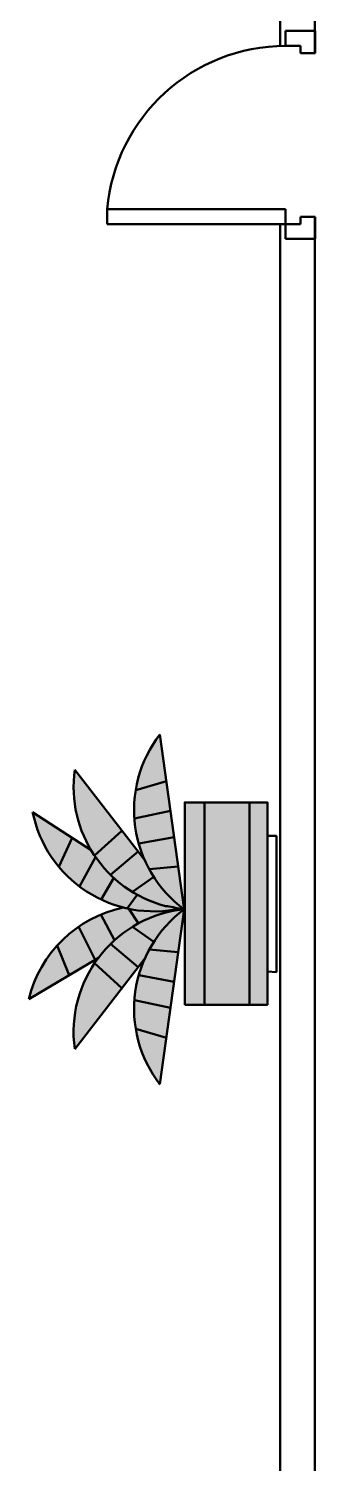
# Model space of a CAD drawing. Header units: feet. Extents: x 9 to 183943, y 42 to 62180.
# Drawn here: x 14720.8 to 14770.1, y 40925.8 to 41172.7 of the extents above; entities that cross this region are included whole.
import ezdxf

# ---------------------------------------------------------------- set-up
doc = ezdxf.new("R2010")
doc.units = ezdxf.units.FT
doc.header["$LTSCALE"] = 2.5
doc.header["$MEASUREMENT"] = 0
doc.layers.add('1', color=7, linetype='Continuous', lineweight=50)
doc.layers.add('3', color=7, linetype='Continuous', lineweight=30)

msp = doc.modelspace()

# ---------------------------------------------------------------- hatches: boundary and pattern name
at = {"layer": '3', "transparency": 33554559}
h = msp.add_hatch(color=256, dxfattribs=at)
h.dxf.hatch_style = 1
h.set_gradient(color1=(0, 255, 0), color2=(0, 255, 0), tint=1)
h.paths.add_polyline_path([(14739.17, 41000.55, 0.124616), (14743.34, 40990.99), (14744.45, 40999.01)])
h.paths.add_polyline_path([(14738.94, 41005.47, 0.058132), (14739.17, 41000.55), (14744.45, 40999.01), (14745.16, 41004.13)])
h.paths.add_polyline_path([(14739.69, 41009.76, 0.05132), (14738.94, 41005.47), (14745.16, 41004.13), (14745.79, 41008.65)])
h.paths.add_polyline_path([(14741.48, 41014.17, 0.056168), (14739.69, 41009.76), (14745.79, 41008.65), (14746.49, 41013.72)])
h.paths.add_polyline_path([(14741.48, 41014.17), (14746.49, 41013.72), (14747.52, 41021.1), (14746.95, 41020.66, 0.100904)])
h.paths.add_polyline_path([(14738.6, 41018.1), (14742.28, 41015.52, -0.090689), (14747.52, 41021.1, -0.007), (14746.93, 41021.17), (14746.69, 41021.02, 0.102151)])
h.paths.add_polyline_path([(14738.6, 41018.1, 0.056168), (14734.85, 41015.17), (14739.59, 41011.16), (14740.72, 41012.62, -0.038933), (14742.28, 41015.52)])
h.paths.add_polyline_path([(14734.85, 41015.17, 0.05132), (14732.07, 41011.82), (14736.8, 41007.56), (14739.59, 41011.16)])
h.paths.add_polyline_path([(14732.07, 41011.82, 0.058132), (14729.82, 41007.44), (14733.63, 41003.48), (14736.8, 41007.56)])
h.paths.add_polyline_path([(14729.82, 41007.44, 0.124616), (14728.68, 40997.07), (14733.63, 41003.48)])
h.paths.add_polyline_path([(14725.64, 41014.89, 0.124616), (14720.76, 41005.67), (14727.73, 41009.79)])
h.paths.add_polyline_path([(14725.64, 41014.89), (14727.73, 41009.79), (14732.17, 41012.43), (14729.35, 41018.13, 0.058132)])
h.paths.add_polyline_path([(14729.35, 41018.13), (14732.17, 41012.43), (14732.74, 41012.77, -0.048661), (14735.53, 41015.81), (14733.17, 41020.22, 0.05132)])
h.paths.add_polyline_path([(14733.17, 41020.22), (14735.53, 41015.81, -0.059131), (14739.63, 41018.69), (14737.97, 41021.2, -0.011737), (14737, 41021.42, 0.047396)])
h.paths.add_polyline_path([(14737.97, 41021.2), (14739.63, 41018.69, -0.088137), (14746.69, 41021.02), (14746.91, 41021.16, 0.002761), (14746.69, 41021.22, -0.103591)])
h.paths.add_polyline_path([(14739.44, 41023.63), (14737.72, 41021.25, 0.106611), (14746.69, 41021.22, 0.028748), (14744.29, 41021.69, -0.061754)])
h.paths.add_polyline_path([(14735.42, 41026.51), (14733.22, 41022.78, 0.056168), (14737.72, 41021.25), (14739.44, 41023.63, -0.058463)])
h.paths.add_polyline_path([(14728.23, 41033.43), (14725.93, 41028.43, 0.058132), (14729.49, 41025.03), (14732.27, 41030.1, -0.016797), (14731.5, 41031.3)])
h.paths.add_polyline_path([(14729.49, 41025.03, 0.05132), (14733.22, 41022.78), (14735.42, 41026.51, -0.056474), (14732.27, 41030.1)])
h.paths.add_polyline_path([(14721.44, 41037.85, 0.124616), (14725.93, 41028.43), (14728.23, 41033.43)])
h.paths.add_polyline_path([(14728.69, 41045.14, 0.184402), (14732.08, 41030.39), (14736.8, 41034.65)])
h.paths.add_polyline_path([(14732.08, 41030.39, 0.051401), (14734.86, 41027.04), (14739.6, 41031.04), (14736.8, 41034.65)])
h.paths.add_polyline_path([(14734.86, 41027.04, 0.056281), (14738.61, 41024.11), (14742.28, 41026.68, -0.039356), (14740.7, 41029.62), (14739.6, 41031.04)])
h.paths.add_polyline_path([(14738.61, 41024.11, 0.011327), (14739.44, 41023.63, 0.061754), (14744.29, 41021.69, -0.030458), (14746.83, 41021.18, 0.008214), (14747.52, 41021.1, -0.090777), (14742.28, 41026.68)])
h.paths.add_polyline_path([(14741.48, 41028.03, 0.109404), (14747.52, 41021.1), (14746.49, 41028.48)])
h.paths.add_polyline_path([(14739.69, 41032.44, 0.056168), (14741.48, 41028.03), (14746.49, 41028.48), (14745.79, 41033.55)])
h.paths.add_polyline_path([(14738.94, 41036.72, 0.05132), (14739.69, 41032.44), (14745.79, 41033.55), (14745.16, 41038.07)])
h.paths.add_polyline_path([(14739.17, 41041.64, 0.058132), (14738.94, 41036.72), (14745.16, 41038.07), (14744.45, 41043.18)])
h.paths.add_polyline_path([(14739.17, 41041.64), (14744.45, 41043.18), (14743.34, 41051.2, 0.124616)])
at = {"layer": '3'}
h = msp.add_hatch(color=256, dxfattribs=at)
h.dxf.hatch_style = 1
h.set_gradient(color1=(127, 63, 0), color2=(127, 63, 0), tint=1)
h.paths.add_polyline_path([(14751.01, 41039.5), (14747.6, 41039.5), (14747.6, 41004.69), (14751, 41004.69)])
h.paths.add_polyline_path([(14758.73, 41039.5), (14751.01, 41039.5), (14751, 41004.69), (14758.72, 41004.69)])
h.paths.add_polyline_path([(14758.72, 41004.69), (14761.83, 41004.69), (14761.83, 41039.5), (14758.73, 41039.5)])

# ---------------------------------------------------------------- linework, layer by layer
at = {"layer": '1'}
for p, q in [((14770, 41615), (14770, 41168.46)), ((14770, 41615), (14770, 41168.46)), ((14764, 41609), (14764, 41169.72)), ((14764.95, 41172.3), (14770.06, 41172.3)), ((14764.95, 41169.74), (14764.95, 41172.3)), ((14770.06, 41172.3), (14770.06, 41168.46)), ((14764.95, 41169.74), (14764.95, 41169.74)), ((14767.51, 41169.74), (14764.95, 41169.74)), ((14767.51, 41168.46), (14767.51, 41169.74)), ((14770.06, 41168.46), (14767.51, 41168.46)), ((14764.95, 41141.61), (14734.26, 41141.61)), ((14734.26, 41141.61), (14734.26, 41139.05)), ((14764.95, 41139.05), (14764.95, 41141.61)), ((14734.26, 41139.05), (14764.95, 41139.05)), ((14764, 41139.05), (14764, 40556.82)), ((14767.51, 41139.05), (14764.95, 41139.05)), ((14764.95, 41139.05), (14764.95, 41136.5)), ((14770.06, 41140.33), (14767.51, 41140.33)), ((14767.51, 41140.33), (14767.51, 41139.05)), ((14770, 41140.33), (14770, 40555.56)), ((14770, 41140.33), (14770, 40487)), ((14770.06, 41136.5), (14770.06, 41140.33)), ((14764.95, 41136.5), (14770.06, 41136.5)), ((14743.34, 41051.2), (14747.52, 41021.1)), ((14728.69, 41045.14), (14740.72, 41029.59)), ((14744.45, 41043.18), (14739.17, 41041.64)), ((14751, 41004.69), (14751.01, 41039.5)), ((14758.72, 41004.69), (14758.73, 41039.5)), ((14721.44, 41037.85), (14731.5, 41031.3)), ((14745.16, 41038.07), (14738.94, 41036.72)), ((14736.8, 41034.65), (14732.08, 41030.39)), ((14728.23, 41033.43), (14725.93, 41028.43)), ((14745.79, 41033.55), (14739.69, 41032.44)), ((14763.38, 41033.77), (14761.83, 41033.78)), ((14763.38, 41010.31), (14763.38, 41033.77)), ((14732.27, 41030.1), (14729.49, 41025.03)), ((14739.6, 41031.04), (14734.86, 41027.04)), ((14746.49, 41028.48), (14741.48, 41028.03)), ((14735.42, 41026.51), (14733.22, 41022.78)), ((14742.29, 41026.68), (14738.61, 41024.11)), ((14739.44, 41023.63), (14737.72, 41021.25)), ((14735.53, 41015.81), (14733.17, 41020.22)), ((14739.63, 41018.69), (14737.97, 41021.2)), ((14743.34, 40990.99), (14747.52, 41021.1)), ((14746.69, 41021.02), (14746.91, 41021.16)), ((14746.95, 41020.66), (14747.52, 41021.1)), ((14732.17, 41012.43), (14729.35, 41018.13)), ((14742.28, 41015.52), (14738.6, 41018.1)), ((14727.73, 41009.79), (14725.64, 41014.89)), ((14739.59, 41011.16), (14734.85, 41015.17)), ((14720.76, 41005.67), (14732.74, 41012.77)), ((14728.68, 40997.07), (14740.72, 41012.62)), ((14746.49, 41013.72), (14741.48, 41014.17)), ((14736.8, 41007.56), (14732.07, 41011.82)), ((14745.79, 41008.65), (14739.69, 41009.76)), ((14761.83, 41010.4), (14763.38, 41010.31)), ((14745.16, 41004.13), (14738.94, 41005.47)), ((14744.45, 40999.01), (14739.17, 41000.55))]:
    msp.add_line(p, q, dxfattribs=at)
msp.add_lwpolyline([(14747.6, 41004.69), (14747.6, 41039.5), (14761.83, 41039.5), (14761.83, 41004.69)], close=True, dxfattribs=at)
for centre, radius, start, end in [((14765.03, 41138.85), 30.89, 90.1463, 174.8746), ((14760.14, 41038.19), 21.25, 142.2443, 233.5505), ((14749.7, 41042.2), 21.22, 172.0445, 255.2228), ((14742.28, 41042.01), 21.25, 191.2933, 282.5995), ((14741.41, 41000.63), 21.25, 101.9667, 166.2934), ((14749.73, 40999.99), 21.25, 98.2269, 187.8891), ((14760.14, 41004), 21.25, 126.4495, 217.7557), ((14741.41, 41000.63), 21.25, 74.9872, 82.2068), ((14749.7, 41042.2), 21.22, 262.2124, 264.0948)]:
    msp.add_arc(centre, radius, start, end, dxfattribs=at)

doc.saveas('drawing.dxf')
